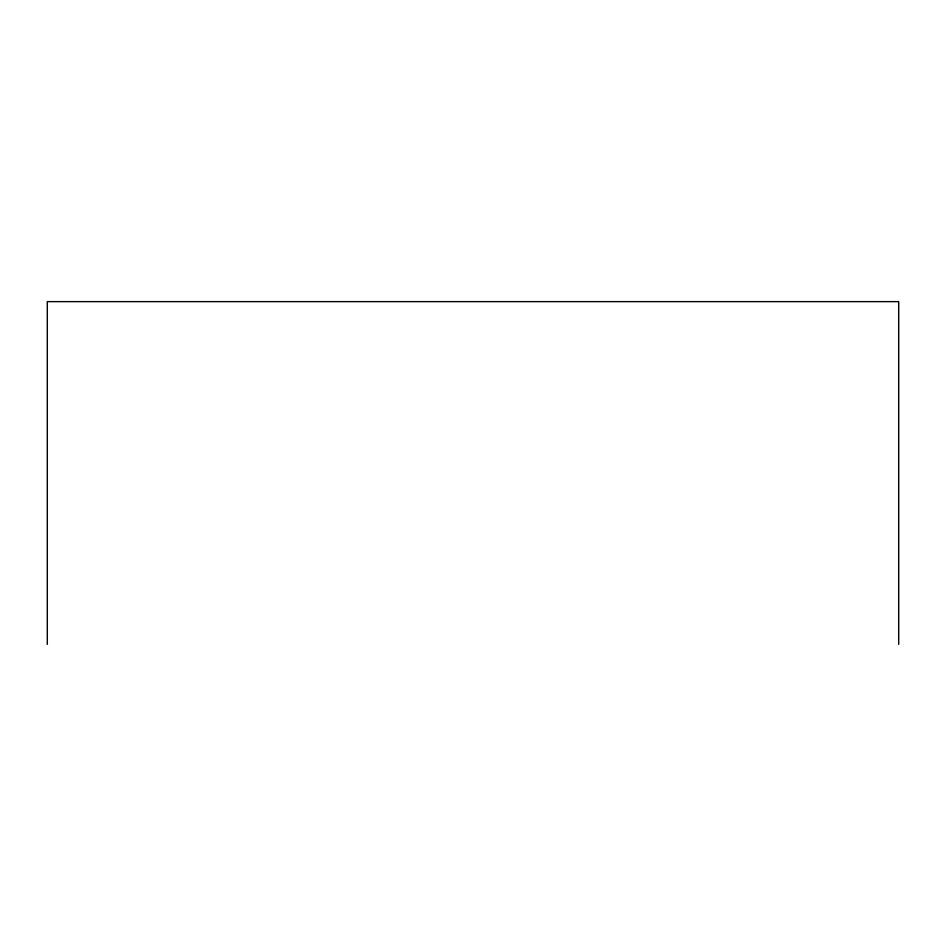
<?xml version="1.0" encoding="UTF-8"?>
<svg xmlns="http://www.w3.org/2000/svg" width="946" height="946" viewBox="0 0 946 946"><rect width="100%" height="100%" fill="white"/><g stroke="black" fill="none" stroke-linecap="round" stroke-linejoin="round"><path stroke-width="1.42" d="M898.7 644.368L898.7 301.632L47.3 301.632L47.3 644.368"/></g></svg>
